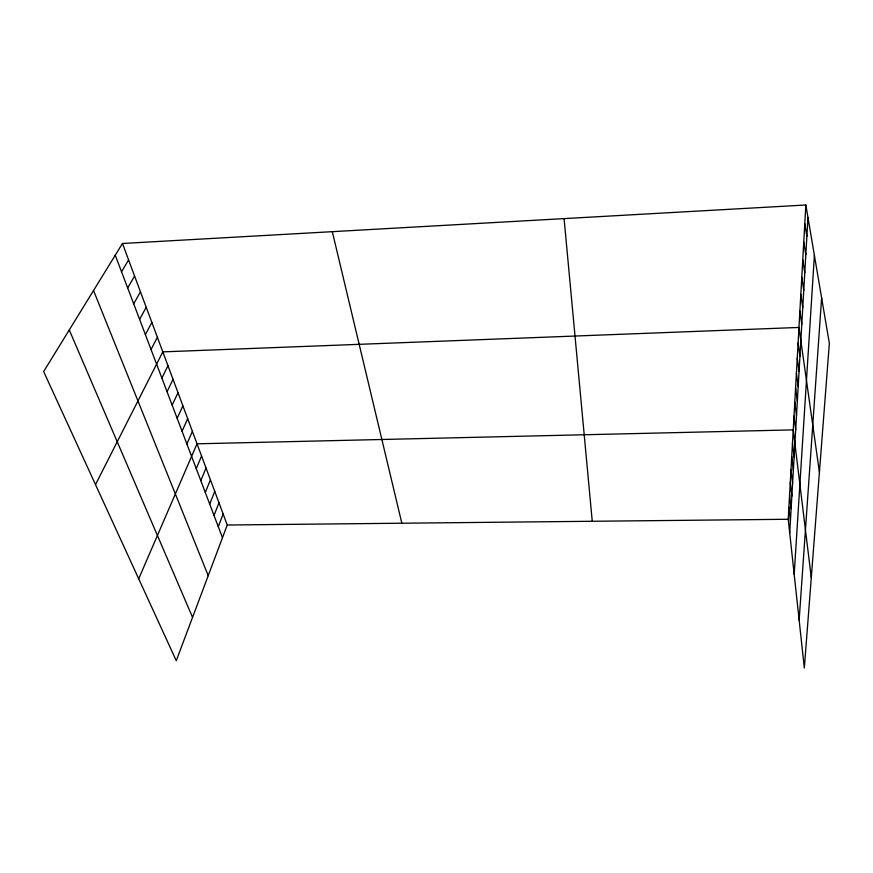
<?xml version="1.0" encoding="UTF-8"?>
<svg xmlns="http://www.w3.org/2000/svg" width="873" height="873" viewBox="0 0 873 873"><rect width="100%" height="100%" fill="white"/><g stroke="black" fill="none" stroke-linecap="round" stroke-linejoin="round"><path stroke-width="1.31" d="M805.844 204.991L829.35 343.362L804.328 668.009L788.221 519.271L805.844 204.991L122.471 243.491L43.65 371.571L176.27 660.697L227.253 525.011L122.471 243.491M789.716 533.087L807.972 217.475M794.19 574.412L814.389 255.276M799.144 620.168L821.624 297.9M218.283 526.703L223.15 514.001M214.027 515.485L218.981 502.793M209.695 504.07L214.747 491.401M205.297 492.459L210.426 479.812M200.812 480.641L206.039 468.026M196.239 468.615L201.576 456.022M138.698 578.799L197.025 443.811L793.23 429.876L811.29 577.719M186.866 443.921L192.398 431.382M182.053 431.229L187.695 418.724M177.154 418.309L182.893 405.847M172.156 405.137L178.016 392.719M167.059 391.726L173.04 379.362M161.876 378.064L167.976 365.743M95.506 484.624L162.815 351.874L798.981 327.44L819.42 472.271M151.04 349.506L157.391 337.305M145.376 334.588L151.858 322.443M139.593 319.354L146.217 307.285M133.7 303.815L140.466 291.822M127.676 287.959L134.584 276.043M121.533 271.765L128.593 259.936M227.253 525.011L788.221 519.271M69.262 329.95L192.551 617.364M93.531 290.523L208.221 575.645M115.258 255.222L222.473 537.724M332.307 231.672L401.842 523.222M804.797 223.684L806.881 236.299M803.771 241.963L805.812 254.698M802.778 259.827L804.775 272.671M801.796 277.287L803.76 290.24M800.836 294.376L802.767 307.416M799.897 311.083L801.796 324.221M798.108 342.98L799.941 356.271M797.256 358.203L799.057 371.56M796.416 373.12L798.195 386.532M795.598 387.732L797.344 401.209M794.79 402.06L796.514 415.581M794.004 416.105L795.696 429.68M792.477 443.386L794.114 457.037M791.735 456.634L793.35 470.329M791.003 469.641L792.586 483.358M790.283 482.398L791.855 496.137M789.585 494.915L791.124 508.686M788.897 507.213L790.414 520.995M564.078 218.61L592.254 521.279"/></g></svg>
